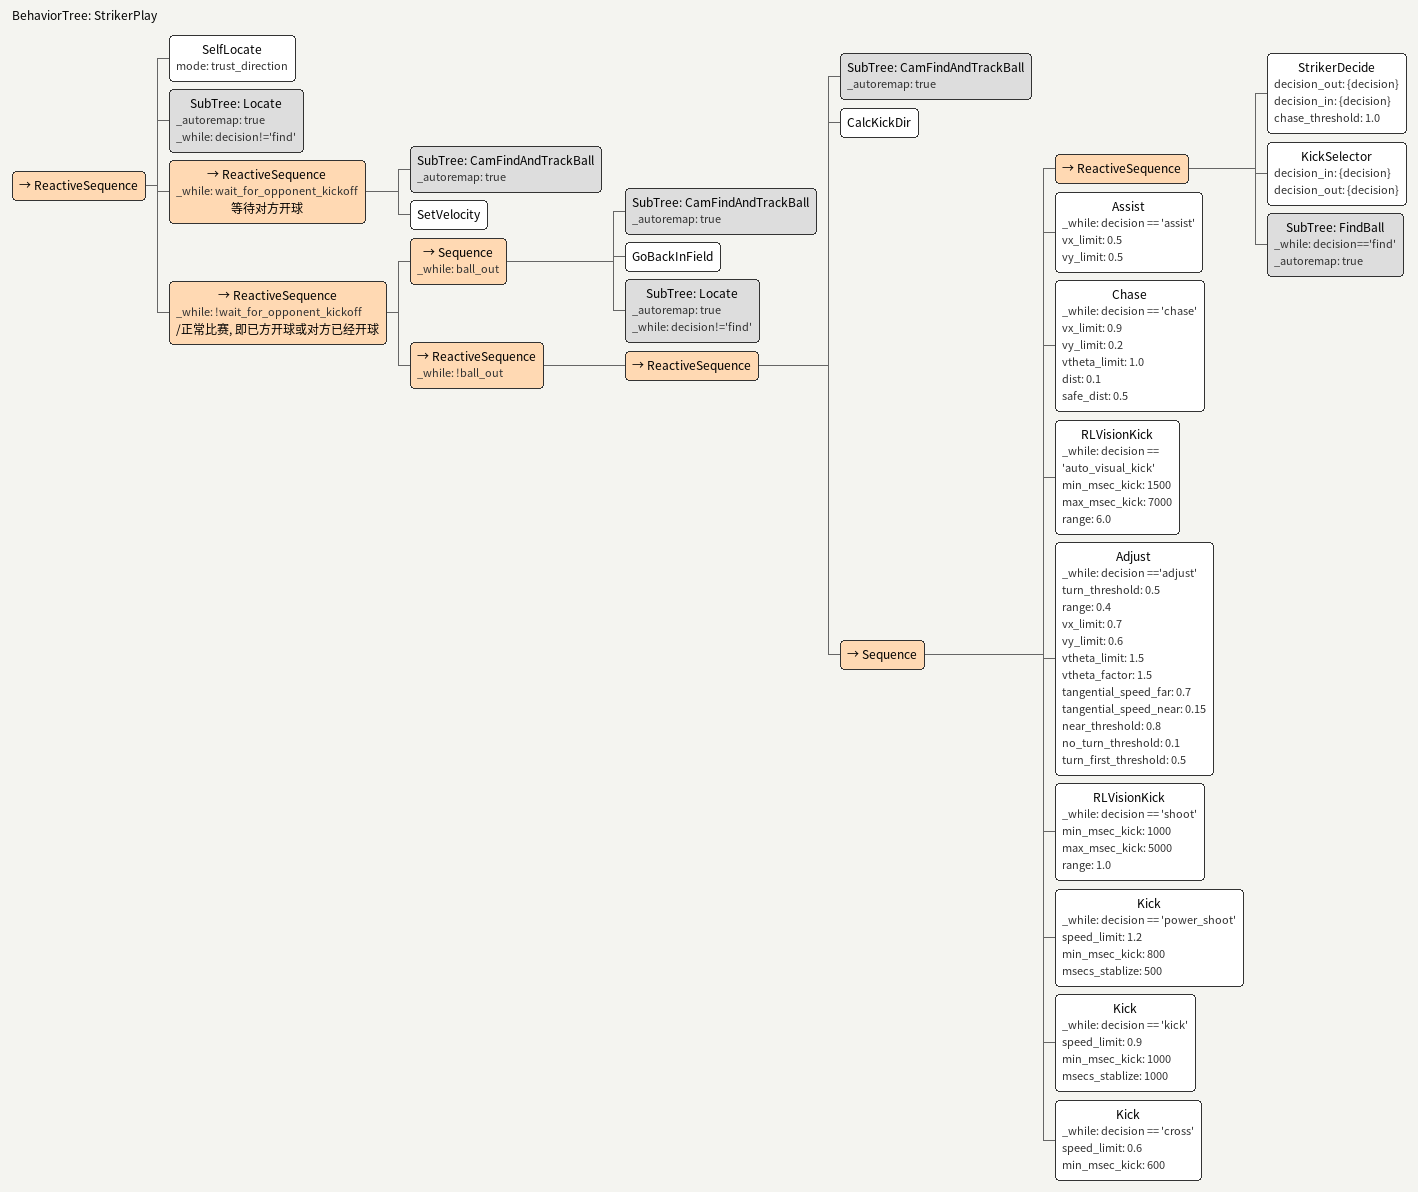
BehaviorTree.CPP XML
<root BTCPP_format="4" >
   <include path="./subtree_cam_find_and_track_ball.xml" />
   <include path="./subtree_find_ball.xml" />
   <include path="./subtree_locate.xml" />
   <BehaviorTree ID="StrikerPlay">
      <ReactiveSequence>
         <SelfLocate mode="trust_direction" />
         <SubTree ID="Locate" _autoremap="true" _while="decision!='find'" />
         <ReactiveSequence _while="wait_for_opponent_kickoff" name="等待对方开球">
            <SubTree ID="CamFindAndTrackBall" _autoremap="true" />
            <SetVelocity />
         </ReactiveSequence>
         <ReactiveSequence _while="!wait_for_opponent_kickoff" name="/正常比赛, 即已方开球或对方已经开球">
            <Sequence _while="ball_out">
               <SubTree ID="CamFindAndTrackBall" _autoremap="true" />
               <GoBackInField />
               <SubTree ID="Locate" _autoremap="true" _while="decision!='find'" />
            </Sequence>
            <ReactiveSequence _while="!ball_out">
               <ReactiveSequence >
                  <SubTree ID="CamFindAndTrackBall" _autoremap="true" />
                  <CalcKickDir />
                  <Sequence>
                     <ReactiveSequence>
                        <StrikerDecide decision_out="{decision}" decision_in="{decision}" chase_threshold="1.0" />
                        <KickSelector decision_in="{decision}" decision_out="{decision}" />
                        <SubTree ID="FindBall" _while="decision=='find'" _autoremap="true" />
                     </ReactiveSequence>
                        <Assist _while="decision == 'assist'" vx_limit = "0.5" vy_limit="0.5" />
                        <Chase   _while="decision == 'chase'"  vx_limit="0.9"  vy_limit="0.2"  vtheta_limit="1.0"  dist="0.1" safe_dist="0.5" />
                        <RLVisionKick _while="decision == 'auto_visual_kick'" min_msec_kick="1500" max_msec_kick="7000" range="6.0"/>
                        <Adjust _while="decision =='adjust'" turn_threshold="0.5" range="0.4" vx_limit="0.7" vy_limit="0.6" vtheta_limit="1.5" vtheta_factor="1.5" tangential_speed_far="0.7" tangential_speed_near="0.15" near_threshold="0.8" no_turn_threshold="0.1" turn_first_threshold="0.5" />
                        <RLVisionKick _while="decision == 'shoot'" min_msec_kick="1000" max_msec_kick="5000" range="1.0"/>
                        <Kick _while="decision == 'power_shoot'" speed_limit="1.2" min_msec_kick="800" msecs_stablize="500"/>
                        <Kick _while="decision == 'kick'" speed_limit="0.9" min_msec_kick="1000" msecs_stablize="1000"/>
                        <Kick _while="decision == 'cross'" speed_limit="0.6" min_msec_kick="600"/>
                  </Sequence>
               </ReactiveSequence>
            </ReactiveSequence>
         </ReactiveSequence>
      </ReactiveSequence>
   </BehaviorTree>
</root>
